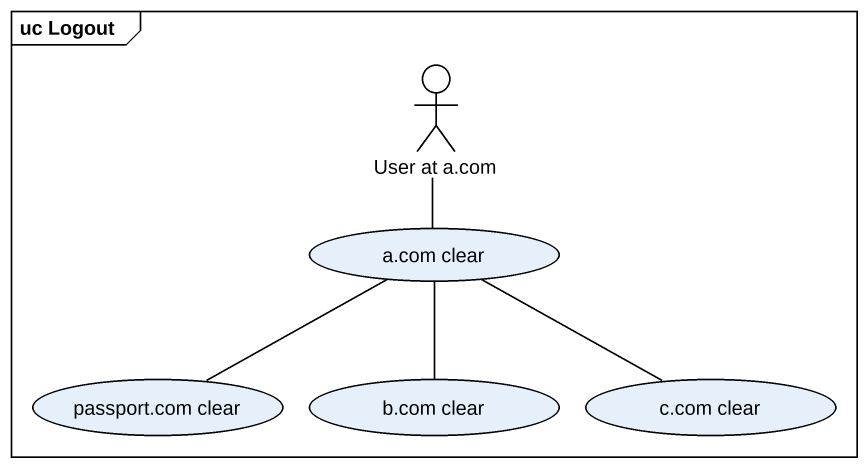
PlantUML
@startuml
mainframe uc Logout
actor "User at a.com" as User_at_a_com
usecase "a.com clear" as a_com_clear
usecase "passport.com clear" as passport_com_clear
usecase "b.com clear" as b_com_clear
usecase "c.com clear" as c_com_clear
User_at_a_com -- a_com_clear
a_com_clear -left- passport_com_clear
a_com_clear -- b_com_clear
a_com_clear -right- c_com_clear
@enduml
